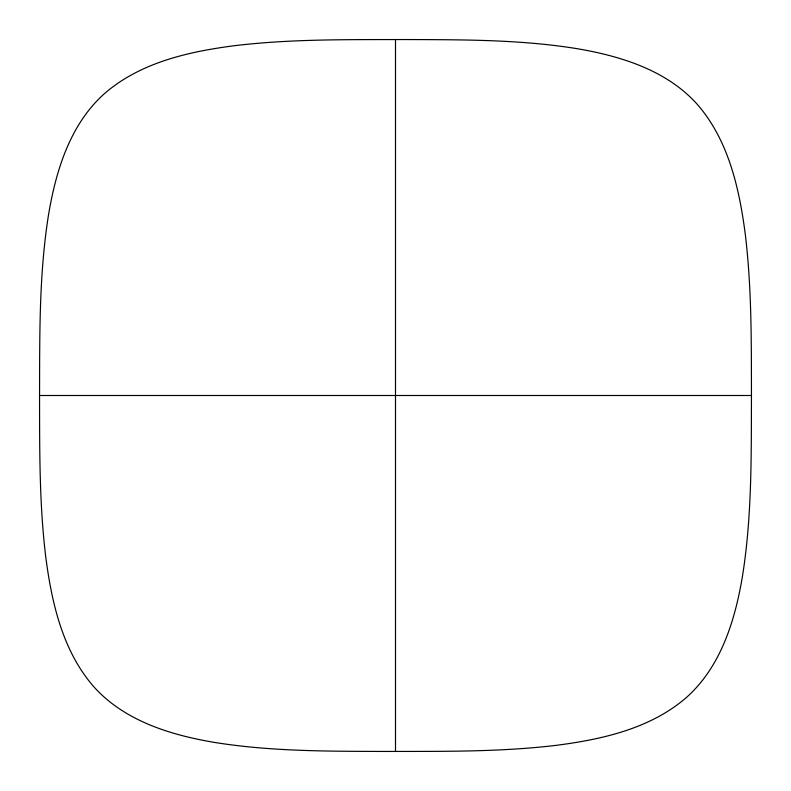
<?xml version="1.0" encoding="UTF-8"?>
<svg xmlns="http://www.w3.org/2000/svg" width="791" height="791" viewBox="0 0 791 791"><rect width="100%" height="100%" fill="white"/><g stroke="black" fill="none" stroke-linecap="round" stroke-linejoin="round"><path stroke-width="1.19" d="M39.55 395.5C39.748 335.374 38.996 274.853 48.449 215.3C55.825 170.965 69.964 124.325 104.61 93.486C140.541 62.351 188.812 51.603 234.759 45.66C291.77 38.848 349.306 39.688 406.623 39.55C463.051 39.748 519.825 39.55 575.7 48.449C620.035 55.825 666.675 69.964 697.514 104.61C728.649 140.541 739.397 188.812 745.34 234.759C751.737 288.082 751.351 341.89 751.45 395.5C751.252 455.626 752.004 516.147 742.551 575.7C735.175 620.035 721.036 666.675 686.39 697.514C650.459 728.649 602.188 739.397 556.241 745.34C499.23 752.152 441.694 751.312 384.377 751.45C327.949 751.252 271.175 751.45 215.3 742.551C170.965 735.175 124.325 721.036 93.486 686.39C62.351 650.459 51.603 602.188 45.66 556.241C39.263 502.918 39.649 449.11 39.55 395.5L751.45 395.5M395.5 39.55L395.5 751.45"/></g></svg>
